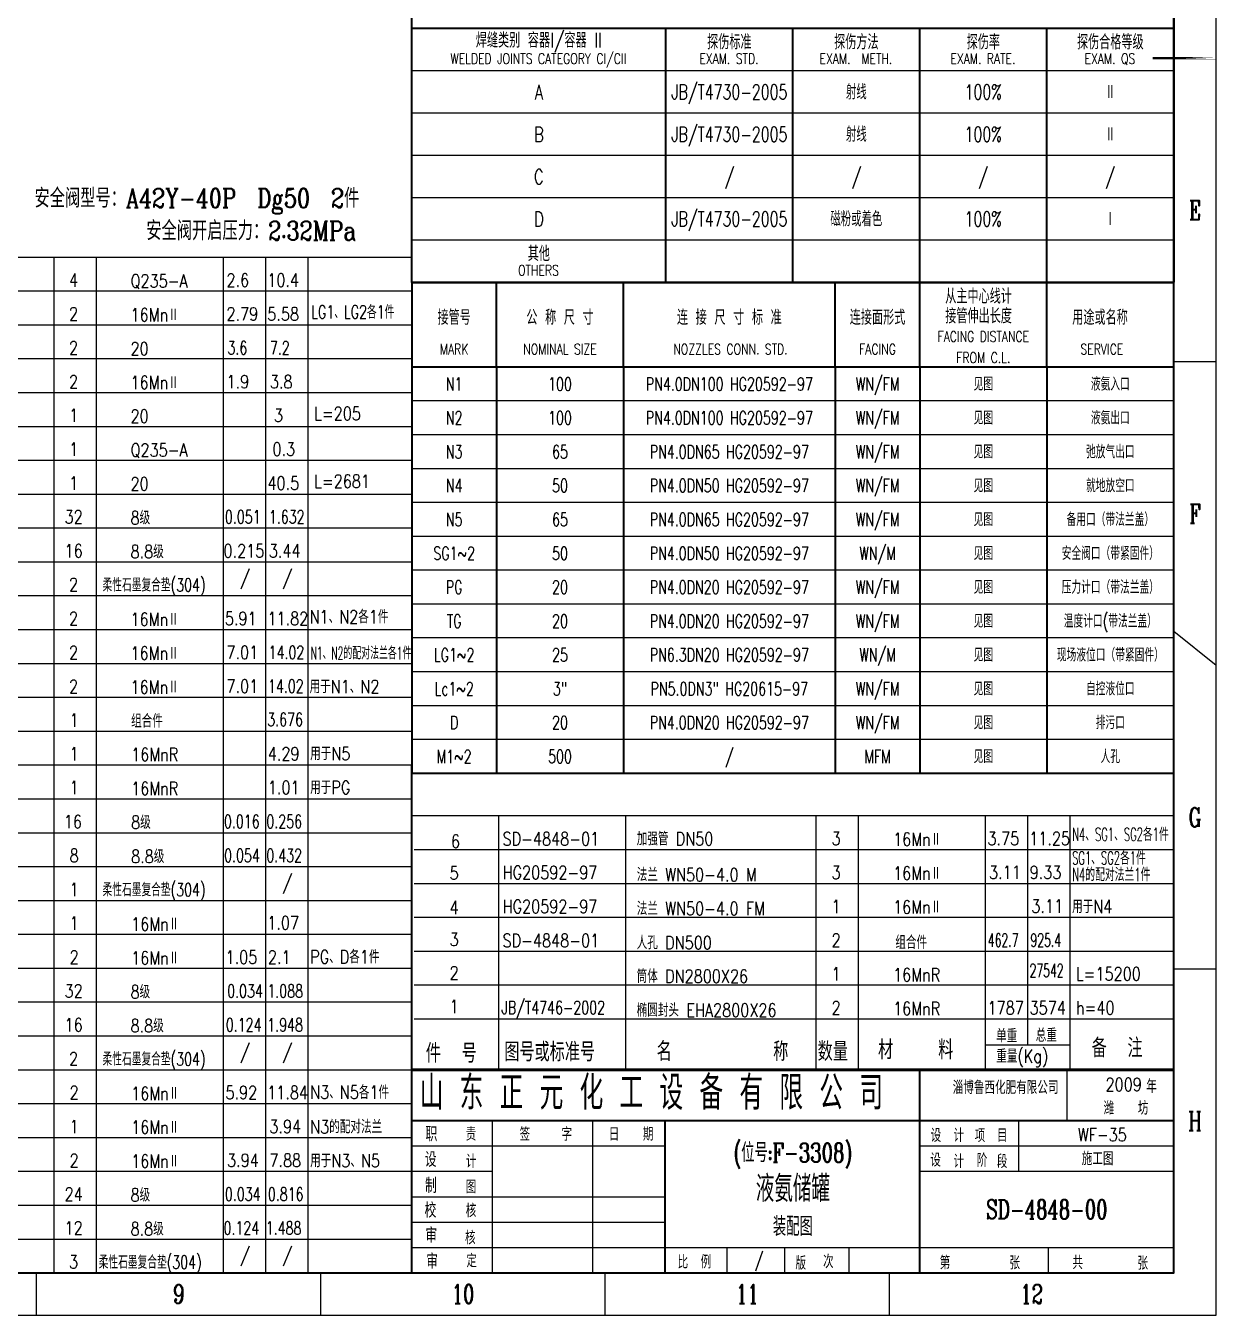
# Model space of a CAD drawing. Header units: millimetres. Extents: x 0 to 841, y 645 to 1239.
# Drawn here: x 559.8 to 841.2, y 645 to 949.6 of the extents above; entities that cross this region are included whole.
import ezdxf
from ezdxf.enums import TextEntityAlignment as Align

# ---------------------------------------------------------------- set-up
doc = ezdxf.new("R2010")
doc.units = ezdxf.units.MM
doc.header["$LTSCALE"] = 10
for name, color, linetype in [('DIM', 4, 'Continuous'), ('THN', 2, 'Continuous'), ('TK', 3, 'Continuous'), ('TXT', 4, 'Continuous'), ('TXT_E', 7, 'Continuous')]:
    doc.layers.add(name, color=color, linetype=linetype)
doc.layers.add('THK', color=7, linetype='Continuous', lineweight=40)
doc.styles.add('HZFS', font='complex.shx', dxfattribs={"width": 0.7, "bigfont": 'HZTXTC.SHX'})
doc.styles.add('HZTXT', font='simplex.shx', dxfattribs={"width": 0.7, "height": 0.15, "bigfont": 'hztxtc.shx'})
doc.styles.get("Standard").update_dxf_attribs({"font": 'complex.shx', "width": 0.7, "bigfont": 'HZTXTC.SHX'})

# ---------------------------------------------------------------- blocks, each defined once
blk = doc.blocks.new('jgbhead')
at = {"layer": 'THK'}
for p, q in [((-180, 0), (0, 0)), ((-180, 0), (-180, -20)), ((-160, -20), (-160, 0)), ((-130, -20), (-130, 0)), ((-80, -20), (-80, 0)), ((-60, -20), (-60, 0)), ((-30, -20), (-30, 0)), ((0, -20), (0, 0)), ((0, -20), (-180, -20))]:
    blk.add_line(p, q, dxfattribs=at)
at = {"layer": 'TXT', "width": 0.75}
for s, p in [('从主中心线计', (-54, -5.01)), ('接管伸出长度', (-54, -9.68)), ('用途或名称', (-24, -10.01))]:
    blk.add_text(s, height=3.5, dxfattribs=at).set_placement(p)
for s, p in [('接管号', (-170, -10.01)), ('公 称 尺 寸', (-145, -10.01)), ('连 接 尺 寸 标 准', (-105, -10.01)), ('连接面形式', (-70, -10.01))]:
    blk.add_text(s, height=3.5, dxfattribs=at).set_placement(p, align=Align.CENTER)
at = {"layer": 'TXT_E', "width": 0.75}
for s, p in [('FACING DISTANCE', (-45, -14.01)), ('MARK', (-170, -17.01)), ('NOMINAL SIZE', (-145, -17.01)), ('FACING', (-70, -17.01)), ('SERVICE', (-17, -17.01)), ('FROM C.L.', (-45, -19.01))]:
    blk.add_text(s, height=2.5, dxfattribs=at).set_placement(p, align=Align.CENTER)
blk.add_text('NOZZLES CONN. STD.', height=2.5, dxfattribs=at).set_placement((-118.22, -17.01))

msp = doc.modelspace()

# ---------------------------------------------------------------- linework, layer by layer
for p, q in [((471.38073, 894.98478), (651, 894.98478)), ((566.5201, 654.98478), (566.5201, 894.98478)), ((576.5201, 654.98478), (576.5201, 894.98478)), ((471.38073, 886.98478), (651, 886.98478)), ((471.38073, 878.98478), (651, 878.98478)), ((471.38073, 870.98478), (651, 870.98478)), ((471.38073, 862.98478), (651, 862.98478)), ((471.38073, 854.98478), (651, 854.98478)), ((471.38073, 846.98478), (651, 846.98478)), ((471.38073, 838.98478), (651, 838.98478)), ((471.38073, 830.98478), (651, 830.98478)), ((471.5201, 822.98478), (651, 822.98478)), ((471.38073, 814.98478), (651, 814.98478)), ((471.5201, 806.98478), (651, 806.98478)), ((471.38073, 798.98478), (651, 798.98478)), ((471.38073, 790.98478), (651, 790.98478)), ((471.38073, 782.98478), (651, 782.98478)), ((471.38073, 774.98478), (651, 774.98478)), ((471.38073, 766.98478), (651, 766.98478)), ((651, 763.01833), (831, 763.01833)), ((671.5201, 702.98478), (671.5201, 763.01833)), ((701.5201, 702.98478), (701.5201, 763.01833)), ((746.5201, 702.98478), (746.5201, 763.01833)), ((756.5201, 702.98478), (756.5201, 763.01833)), ((471.38073, 758.98478), (651, 758.98478)), ((651.5201, 755.01833), (831, 755.01833)), ((471.38073, 750.98478), (651, 750.98478)), ((651.5201, 747.01833), (831, 747.01833)), ((471.38073, 742.98478), (651, 742.98478)), ((651.5201, 739.01833), (831, 739.01833)), ((471.38073, 734.98478), (651, 734.98478)), ((651.5201, 731.01833), (831, 731.01833)), ((471.38073, 726.98478), (651, 726.98478)), ((651.5201, 723.01833), (831, 723.01833)), ((471.38073, 718.98478), (651, 718.98478)), ((471.38073, 710.98478), (651, 710.98478)), ((471.38073, 702.98478), (651, 702.98478)), ((471.5201, 694.98478), (651, 694.98478)), ((471.5201, 686.98478), (651, 686.98478)), ((471.5201, 678.98478), (651, 678.98478)), ((471.5201, 670.98478), (651, 670.98478)), ((471.5201, 662.98478), (651, 662.98478)), ((471.5201, 654.98478), (651, 654.98478))]:
    msp.add_line(p, q)
at = {"color": 7, "linetype": 'Continuous'}
for p, q in [((606.5201, 654.98478), (606.5201, 894.98478)), ((616.5201, 654.98478), (616.5201, 894.98478)), ((626.5201, 654.98478), (626.5201, 894.98478)), ((786.5201, 702.98478), (786.5201, 763.01833)), ((796.5201, 708.83381), (796.5201, 763.01833)), ((806.5201, 702.98478), (806.5201, 763.01833)), ((651.5201, 715.01833), (831, 715.01833)), ((786.35571, 708.83381), (806.54324, 708.83381))]:
    msp.add_line(p, q, dxfattribs=at)
at = {"color": 4, "linetype": 'Continuous', "const_width": 0.7}
msp.add_lwpolyline([(651, 702.98478), (831, 702.98478)], dxfattribs=at)
at = {"const_width": 0.6}
msp.add_lwpolyline([(651.38073, 702.98478), (831, 702.98478)], dxfattribs=at)
at = {"layer": 'THK'}
for p, q in [((651, 888.98466), (651, 1228.98478)), ((651, 888.98466), (651, 1228.98478)), ((651, 888.98466), (651, 1228.98478)), ((651, 888.98466), (651, 1228.98478)), ((831.0001, 948.98466), (651, 948.98466)), ((831.0001, 948.98466), (651, 948.98466)), ((711, 888.98466), (711, 948.98466)), ((711, 888.98466), (711, 948.98466)), ((711, 888.98466), (711, 948.98466)), ((711, 888.98466), (711, 948.98466)), ((741, 888.98466), (741, 948.98466)), ((741, 888.98466), (741, 948.98466)), ((741, 888.98466), (741, 948.98466)), ((741, 888.98466), (741, 948.98466)), ((771, 888.98466), (771, 948.98466)), ((771, 888.98466), (771, 948.98466)), ((771, 888.98466), (771, 948.98466)), ((771, 888.98466), (771, 948.98466)), ((801, 888.98466), (801, 948.98466)), ((801, 888.98466), (801, 948.98466)), ((801, 888.98466), (801, 948.98466)), ((801, 888.98466), (801, 948.98466)), ((831.0001, 888.98466), (651, 888.98466)), ((831.0001, 888.98466), (651, 888.98466)), ((831.0001, 888.98466), (651, 888.98466)), ((831.0001, 888.98466), (651, 888.98466)), ((651, 702.98478), (651, 774.98478)), ((651, 702.98478), (831, 702.98478)), ((651, 654.98478), (651, 702.98478)), ((771, 654.98478), (771, 702.98478)), ((831, 654.98478), (831, 702.98478)), ((651, 690.98478), (831, 690.98478)), ((710.87914, 654.98478), (710.87914, 690.98478)), ((651, 654.98478), (831, 654.98478))]:
    msp.add_line(p, q, dxfattribs=at)
at = {"layer": 'THK', "color": 7, "linetype": 'Continuous'}
for p, q in [((651.0001, 868.98466), (651.0001, 860.98466)), ((671.0001, 868.98466, 2415.00691), (671.0001, 860.98466, 2415.00691)), ((701.0001, 868.98466, 2415.00691), (701.0001, 860.98466, 2415.00691)), ((751.0001, 868.98466, 2415.00691), (751.0001, 860.98466, 2415.00691)), ((771.0001, 868.98466, 2415.00691), (771.0001, 860.98466, 2415.00691)), ((801.0001, 868.98466, 2415.00691), (801.0001, 860.98466, 2415.00691)), ((831.0001, 860.98466), (831.0001, 868.98466)), ((651.0001, 860.98466), (651.0001, 852.98466)), ((671.0001, 860.98466, 2415.00691), (671.0001, 852.98466, 2415.00691)), ((701.0001, 860.98466, 2415.00691), (701.0001, 852.98466, 2415.00691)), ((751.0001, 860.98466, 2415.00691), (751.0001, 852.98466, 2415.00691)), ((771.0001, 860.98466, 2415.00691), (771.0001, 852.98466, 2415.00691)), ((801.0001, 860.98466, 2415.00691), (801.0001, 852.98466, 2415.00691)), ((831.0001, 852.98466), (831.0001, 860.98466)), ((651.0001, 852.98466), (651.0001, 844.98466)), ((671.0001, 852.98466, 2415.00691), (671.0001, 844.98466, 2415.00691)), ((701.0001, 852.98466, 2415.00691), (701.0001, 844.98466, 2415.00691)), ((751.0001, 852.98466, 2415.00691), (751.0001, 844.98466, 2415.00691)), ((771.0001, 852.98466, 2415.00691), (771.0001, 844.98466, 2415.00691)), ((801.0001, 852.98466, 2415.00691), (801.0001, 844.98466, 2415.00691)), ((831.0001, 844.98466), (831.0001, 852.98466)), ((651.0001, 844.98466), (651.0001, 836.98466)), ((671.0001, 844.98466, 2415.00691), (671.0001, 836.98466, 2415.00691)), ((701.0001, 844.98466, 2415.00691), (701.0001, 836.98466, 2415.00691)), ((751.0001, 844.98466, 2415.00691), (751.0001, 836.98466, 2415.00691)), ((771.0001, 844.98466, 2415.00691), (771.0001, 836.98466, 2415.00691)), ((801.0001, 844.98466, 2415.00691), (801.0001, 836.98466, 2415.00691)), ((831.0001, 836.98466), (831.0001, 844.98466)), ((651.0001, 836.98466), (651.0001, 828.98466)), ((671.0001, 836.98466, 2415.00691), (671.0001, 828.98466, 2415.00691)), ((701.0001, 836.98466, 2415.00691), (701.0001, 828.98466, 2415.00691)), ((751.0001, 836.98466, 2415.00691), (751.0001, 828.98466, 2415.00691)), ((771.0001, 836.98466, 2415.00691), (771.0001, 828.98466, 2415.00691)), ((801.0001, 836.98466, 2415.00691), (801.0001, 828.98466, 2415.00691)), ((831.0001, 828.98466), (831.0001, 836.98466)), ((651.0001, 828.98466), (651.0001, 820.98466)), ((671.0001, 828.98466, 2415.00691), (671.0001, 820.98466, 2415.00691)), ((701.0001, 828.98466, 2415.00691), (701.0001, 820.98466, 2415.00691)), ((751.0001, 828.98466, 2415.00691), (751.0001, 820.98466, 2415.00691)), ((771.0001, 828.98466, 2415.00691), (771.0001, 820.98466, 2415.00691)), ((801.0001, 828.98466, 2415.00691), (801.0001, 820.98466, 2415.00691)), ((831.0001, 820.98466), (831.0001, 828.98466)), ((651.0001, 820.98466), (651.0001, 812.98466)), ((651.0001, 820.98466), (651.0001, 820.98466)), ((671.0001, 820.98466, 2415.00691), (671.0001, 812.98466, 2415.00691)), ((671.0001, 820.98466, 2415.00691), (671.0001, 820.98466, 2415.00691)), ((701.0001, 820.98466, 2415.00691), (701.0001, 812.98466, 2415.00691)), ((701.0001, 820.98466, 2415.00691), (701.0001, 820.98466, 2415.00691)), ((751.0001, 820.98466, 2415.00691), (751.0001, 812.98466, 2415.00691)), ((751.0001, 820.98466, 2415.00691), (751.0001, 820.98466, 2415.00691)), ((771.0001, 820.98466, 2415.00691), (771.0001, 812.98466, 2415.00691)), ((771.0001, 820.98466, 2415.00691), (771.0001, 820.98466, 2415.00691)), ((801.0001, 820.98466, 2415.00691), (801.0001, 812.98466, 2415.00691)), ((801.0001, 820.98466, 2415.00691), (801.0001, 820.98466, 2415.00691)), ((831.0001, 812.98466), (831.0001, 820.98466)), ((831.0001, 820.98466), (831.0001, 820.98466)), ((651.0001, 812.98466), (651.0001, 804.98466)), ((671.0001, 812.98466, 2415.00691), (671.0001, 804.98466, 2415.00691)), ((701.0001, 812.98466, 2415.00691), (701.0001, 804.98466, 2415.00691)), ((751.0001, 812.98466, 2415.00691), (751.0001, 804.98466, 2415.00691)), ((771.0001, 812.98466, 2415.00691), (771.0001, 804.98466, 2415.00691)), ((801.0001, 812.98466, 2415.00691), (801.0001, 804.98466, 2415.00691)), ((831.0001, 804.98466), (831.0001, 812.98466)), ((651.0001, 804.98466), (651.0001, 796.98466)), ((671.0001, 804.98466, 2415.00691), (671.0001, 796.98466, 2415.00691)), ((701.0001, 804.98466, 2415.00691), (701.0001, 796.98466, 2415.00691)), ((751.0001, 804.98466, 2415.00691), (751.0001, 796.98466, 2415.00691)), ((771.0001, 804.98466, 2415.00691), (771.0001, 796.98466, 2415.00691)), ((801.0001, 804.98466, 2415.00691), (801.0001, 796.98466, 2415.00691)), ((831.0001, 796.98466), (831.0001, 804.98466)), ((651.0001, 796.98466), (651.0001, 788.98466)), ((671.0001, 796.98466, 2415.00691), (671.0001, 788.98466, 2415.00691)), ((701.0001, 796.98466, 2415.00691), (701.0001, 788.98466, 2415.00691)), ((751.0001, 796.98466, 2415.00691), (751.0001, 788.98466, 2415.00691)), ((771.0001, 796.98466, 2415.00691), (771.0001, 788.98466, 2415.00691)), ((801.0001, 796.98466, 2415.00691), (801.0001, 788.98466, 2415.00691)), ((831.0001, 788.98466), (831.0001, 796.98466)), ((651.0001, 788.98466), (651.0001, 780.98466)), ((671.0001, 788.98466, 2415.00691), (671.0001, 780.98466, 2415.00691)), ((701.0001, 788.98466, 2415.00691), (701.0001, 780.98466, 2415.00691)), ((751.0001, 788.98466, 2415.00691), (751.0001, 780.98466, 2415.00691)), ((771.0001, 788.98466, 2415.00691), (771.0001, 780.98466, 2415.00691)), ((801.0001, 788.98466, 2415.00691), (801.0001, 780.98466, 2415.00691)), ((831.0001, 780.98466), (831.0001, 788.98466)), ((651.0001, 780.98466), (651.0001, 772.98466)), ((671.0001, 780.98466, 2415.00691), (671.0001, 772.98466, 2415.00691)), ((701.0001, 780.98466, 2415.00691), (701.0001, 772.98466, 2415.00691)), ((751.0001, 780.98466, 2415.00691), (751.0001, 772.98466, 2415.00691)), ((771.0001, 780.98466, 2415.00691), (771.0001, 772.98466, 2415.00691)), ((801.0001, 780.98466, 2415.00691), (801.0001, 772.98466, 2415.00691)), ((831.0001, 772.98466), (831.0001, 780.98466)), ((831.0001, 772.98466), (651.0001, 772.98466)), ((831.0001, 764.98466), (831.0001, 772.98466))]:
    msp.add_line(p, q, dxfattribs=at)
at = {"layer": 'THK'}
msp.add_lwpolyline([(25, 654.98478), (831, 654.98478), (831, 1228.98478), (25, 1228.98478)], close=True, dxfattribs=at)
at = {"layer": 'THN'}
for p, q in [((831.0001, 938.98466), (651, 938.98466)), ((831.0001, 938.98466), (651, 938.98466)), ((831.0001, 928.98466), (651, 928.98466)), ((831.0001, 928.98466), (651, 928.98466)), ((831.0001, 918.98466), (651, 918.98466)), ((831.0001, 918.98466), (651, 918.98466)), ((831.0001, 918.98466), (651, 918.98466)), ((831.0001, 918.98466), (651, 918.98466)), ((831.0001, 908.98466), (651, 908.98466)), ((831.0001, 908.98466), (651, 908.98466)), ((831.0001, 908.98466), (651, 908.98466)), ((831.0001, 908.98466), (651, 908.98466)), ((831.0001, 898.98466), (651, 898.98466)), ((831.0001, 898.98466), (651, 898.98466)), ((831.0001, 898.98466), (651, 898.98466)), ((831.0001, 898.98466), (651, 898.98466)), ((841, 870.23478), (831, 870.23478)), ((841, 798.48478), (831, 806.48478)), ((841, 726.73478), (831, 726.73478)), ((670.01449, 655.06449), (670.01449, 690.98478)), ((693.72163, 654.98478), (693.72163, 690.98478)), ((794.36095, 678.98478), (794.36095, 690.98478)), ((651, 684.98478), (710.87914, 684.98478)), ((771, 684.98478), (831, 684.98478)), ((651, 678.98478), (670.01449, 678.98478)), ((771.19777, 678.98478), (831, 678.98478)), ((651, 672.98478), (710.87914, 672.98478)), ((651, 666.98478), (710.87914, 666.98478)), ((651, 660.98478), (831, 660.98478)), ((725.5018, 654.98478), (725.5018, 660.98478)), ((739.09912, 654.98478), (739.09912, 660.98478)), ((754.32514, 654.98478), (754.32514, 660.98478)), ((801.37615, 654.98478), (801.37615, 660.98478)), ((562.33333, 644.98478), (562.33333, 654.98478)), ((629.5, 644.98478), (629.5, 654.98478)), ((696.66667, 644.98478), (696.66667, 654.98478)), ((763.83333, 644.98478), (763.83333, 654.98478))]:
    msp.add_line(p, q, dxfattribs=at)
at = {"layer": 'THN', "color": 7, "linetype": 'Continuous'}
for p, q in [((831.0001, 860.98466), (651.0001, 860.98466)), ((831.0001, 852.98466), (651.0001, 852.98466)), ((831.0001, 844.98466), (651.0001, 844.98466)), ((831.0001, 836.98466), (651.0001, 836.98466)), ((831.0001, 828.98466), (651.0001, 828.98466)), ((831.0001, 820.98466), (651.0001, 820.98466)), ((831.0001, 820.98466), (651.0001, 820.98466)), ((831.0001, 812.98466), (651.0001, 812.98466)), ((831.0001, 804.98466), (651.0001, 804.98466)), ((831.0001, 796.98466), (651.0001, 796.98466)), ((831.0001, 788.98466), (651.0001, 788.98466)), ((831.0001, 780.98466), (651.0001, 780.98466)), ((831.0001, 772.98466), (651.0001, 772.98466))]:
    msp.add_line(p, q, dxfattribs=at)
at = {"layer": 'THN', "linetype": 'Continuous'}
msp.add_line((805.69021, 702.98478), (805.69021, 690.98478), dxfattribs=at)
at = {"layer": 'THN'}
msp.add_lwpolyline([(0, 644.98478), (841, 644.98478), (841, 1238.98478), (0, 1238.98478)], close=True, dxfattribs=at)
at = {"layer": 'THN', "const_width": 0.5}
msp.add_lwpolyline([(841, 941.98478), (826, 941.98478)], close=True, dxfattribs=at)
at = {"layer": 'TK', "const_width": 0.5}
msp.add_lwpolyline([(831, 888.98466), (831, 1228.98478)], dxfattribs=at)
msp.add_lwpolyline([(831, 888.98466), (831, 1228.98478)], dxfattribs=at)

# ---------------------------------------------------------------- block references
at = {"layer": 'THK', "color": 7, "linetype": 'Continuous'}
msp.add_blockref('jgbhead', (831.0001, 888.98466), dxfattribs=at)

# ---------------------------------------------------------------- texts
at = {"layer": 'DIM', "insert": (652.85594, 701.52897), "char_height": 8, "width": 115.2913076, "attachment_point": 1, "style": 'HZFS'}
msp.add_mtext('山 东 正 元 化 工 设 备 有 限 公 司', dxfattribs=at)
at = {"layer": 'TXT', "width": 0.75}
for s, p in [('焊缝类别 容器I/容器 II', (681, 945.96005)), ('探伤标准', (726.00005, 945.96005)), ('探伤方法', (756.00005, 945.96005)), ('探伤率', (786.00005, 945.96005)), ('探伤合格等级', (816.00005, 945.96005)), ('A', (681, 933.96005)), ('B', (681, 923.96005)), ('B', (681, 923.96005)), ('C', (681, 913.96005)), ('C', (681, 913.96005)), ('D', (681, 903.96005)), ('D', (681, 903.96005)), ('其他', (681, 895.96005)), ('其他', (681, 895.96005))]:
    msp.add_text(s, height=3.5, dxfattribs=at).set_placement(p, align=Align.MIDDLE)
for s, height, p in [('WELDED JOINTS CATEGORY CI/CII', 2.5000014, (680.90568, 940.60408)), ('EXAM. STD.', 2.500001, (725.90573, 940.60408)), ('EXAM.  METH.', 2.5000014, (755.90573, 940.60408)), ('EXAM. RATE.', 2.5000014, (785.90573, 940.60408)), ('EXAM. QS', 2.500001, (815.90573, 940.60408)), ('OTHERS', 2.500001, (680.90568, 890.60408)), ('OTHERS', 2.500001, (680.90568, 890.60408))]:
    msp.add_text(s, height=height, dxfattribs=at).set_placement(p, align=Align.CENTER)
at = {"layer": 'TXT', "style": 'HZFS', "width": 0.7}
for s, height, p in [('JB/T4730-2005', 3.499965, (726.00105, 933.98783)), ('射线', 3.499965, (756.00075, 933.98783)), ('100%', 3.499965, (786.0007, 933.98783)), ('Ⅱ', 3.49996, (816.00015, 933.98783)), ('JB/T4730-2005', 3.499965, (726.00105, 923.98783)), ('射线', 3.499965, (756.00075, 923.98783)), ('100%', 3.499965, (786.0007, 923.98783)), ('Ⅱ', 3.49996, (816.00015, 923.98783)), ('/', 3.49996, (726.00105, 913.98793)), ('/', 3.49996, (756.00075, 913.98793)), ('/', 3.49996, (786.00045, 913.98793)), ('/', 3.49996, (816.00015, 913.98793)), ('JB/T4730-2005', 3.499965, (726.00105, 903.98803)), ('磁粉或着色', 3.499965, (756.00075, 903.98803)), ('100%', 3.499965, (786.00045, 903.98803)), ('Ⅰ', 3.49996, (816.00015, 903.98803)), ('N1', 3.125, (661.0001, 864.98466)), ('100', 3.125, (686.0001, 864.98466)), ('PN4.0DN100 HG20592-97', 3.125, (726.0001, 864.98466)), ('WN/FM', 3.125, (761.0001, 864.98466)), ('见图', 3.125, (786.0001, 864.98466)), ('液氨入口', 3.125, (816.0001, 864.98466)), ('WN/FM', 3.125, (761.0001, 856.98466)), ('N2', 3.125, (661.0001, 856.98466)), ('100', 3.125, (686.0001, 856.98466)), ('PN4.0DN100 HG20592-97', 3.125, (726.0001, 856.98466)), ('见图', 3.125, (786.0001, 856.98466)), ('液氨出口', 3.125, (816.0001, 856.98466)), ('N3', 3.125, (661.0001, 848.98466)), ('65', 3.125, (686.0001, 848.98466)), ('PN4.0DN65 HG20592-97', 3.125, (726.0001, 848.98466)), ('WN/FM', 3.125, (761.0001, 848.98466)), ('见图', 3.125, (786.0001, 848.98466)), ('弛放气出口', 3.125, (816.0001, 848.98466)), ('N4', 3.125, (661.0001, 840.98466)), ('50', 3.125, (686.0001, 840.98466)), ('PN4.0DN50 HG20592-97', 3.125, (726.0001, 840.98466)), ('WN/FM', 3.125, (761.0001, 840.98466)), ('见图', 3.125, (786.0001, 840.98466)), ('就地放空口', 3.125, (816.0001, 840.98466)), ('WN/FM', 3.125, (761.0001, 832.98466)), ('见图', 3.125, (786.0001, 832.98466)), ('备用口（带法兰盖）', 3.125, (816.0001, 832.98466)), ('N5', 3.125, (661.0001, 832.98466)), ('65', 3.125, (686.0001, 832.98466)), ('PN4.0DN65 HG20592-97', 3.125, (726.0001, 832.98466)), ('SG1~2', 3.125, (661.0001, 824.98466)), ('50', 3.125, (686.0001, 824.98466)), ('PN4.0DN50 HG20592-97', 3.125, (726.0001, 824.98466)), ('WN/M', 3.125, (761.0001, 824.98466)), ('见图', 3.125, (786.0001, 824.98466)), ('安全阀口（带紧固件）', 3.125, (816.0001, 824.98466)), ('PG', 3.125, (661.0001, 816.98466)), ('20', 3.125, (686.0001, 816.98466)), ('PN4.0DN20 HG20592-97', 3.125, (726.0001, 816.98466)), ('WN/FM', 3.125, (761.0001, 816.98466)), ('见图', 3.125, (786.0001, 816.98466)), ('压力计口（带法兰盖）', 3.125, (816.0001, 816.98466)), ('TG', 3.125, (661.0001, 808.98466)), ('20', 3.125, (686.0001, 808.98466)), ('PN4.0DN20 HG20592-97', 3.125, (726.0001, 808.98466)), ('WN/FM', 3.125, (761.0001, 808.98466)), ('见图', 3.125, (786.0001, 808.98466)), ('温度计口(带法兰盖）', 3.125, (816.0001, 808.98466)), ('LG1~2', 3.125, (661.0001, 800.98466)), ('25', 3.125, (686.0001, 800.98466)), ('PN6.3DN20 HG20592-97', 3.125, (726.0001, 800.98466)), ('WN/M', 3.125, (761.0001, 800.98466)), ('见图', 3.125, (786.0001, 800.98466)), ('见图', 3.125, (786.0001, 800.98466)), ('现场液位口（带紧固件）', 3.125, (816.0001, 800.98466)), ('WN/FM', 3.125, (761.0001, 792.98466)), ('Lc1~2', 3.125, (661.0001, 792.98466)), ('3"', 3.125, (686.0001, 792.98466)), ('PN5.0DN3" HG20615-97', 3.125, (726.0001, 792.98466)), ('见图', 3.125, (786.0001, 792.98466)), ('自控液位口', 3.125, (816.0001, 792.98466)), ('D', 3.125, (661.0001, 784.98466)), ('20', 3.125, (686.0001, 784.98466)), ('PN4.0DN20 HG20592-97', 3.125, (726.0001, 784.98466)), ('WN/FM', 3.125, (761.0001, 784.98466)), ('见图', 3.125, (786.0001, 784.98466)), ('排污口', 3.125, (816.0001, 784.98466)), ('M1~2', 3.125, (661.0001, 776.98466)), ('500', 3.125, (686.0001, 776.98466)), ('/', 3.125, (726.0001, 776.98466)), ('MFM', 3.125, (761.0001, 776.98466)), ('见图', 3.125, (786.0001, 776.98466)), ('人孔', 3.125, (816.0001, 776.98466))]:
    msp.add_text(s, height=height, dxfattribs=at).set_placement(p, align=Align.MIDDLE_CENTER)
at = {"layer": 'TXT', "linetype": 'Continuous'}
for s, height, style, width, p in [('安全阀型号：A42Y-40P  Dg50  2件 ', 4.5, 'HZFS', 0.8, (561.84765, 906.65997)), ('  安全阀开启压力：2.32MPa', 4.5, 'HZFS', 0.8, (583.32657, 898.96659)), ('4', 3.125, 'HZFS', 0.8, (570.01697, 887.9718)), ('Q235-A', 3.125, 'HZFS', 0.8, (584.54296, 887.77546)), ('2.6', 3.125, 'HZFS', 0.8, (607.2051, 887.9718)), ('10.4', 3.125, 'HZFS', 0.8, (616.84914, 887.9718)), ('LG1、LG2各1件', 3.125, 'HZFS', 0.7, (627.22967, 880.44552)), ('2', 3.125, 'HZFS', 0.8, (570.01697, 879.9718)), ('16MnⅡ', 3.125, 'HZFS', 0.8, (584.54296, 879.77546)), ('2.79', 3.125, 'HZFS', 0.8, (607.2051, 879.9718)), ('5.58', 3.125, 'HZFS', 0.8, (616.84914, 879.9718)), ('2', 3.125, 'HZFS', 0.8, (570.01697, 871.9718)), ('20', 3.125, 'HZFS', 0.8, (584.54296, 871.77546)), ('3.6', 3.125, 'HZFS', 0.7, (607.4395, 871.9718)), ('7.2', 3.125, 'HZFS', 0.7, (617.46383, 871.9718)), ('2', 3.125, 'HZFS', 0.8, (570.01697, 863.9718)), ('16MnⅡ', 3.125, 'HZFS', 0.8, (584.54296, 863.77546)), ('1.9', 3.125, 'HZFS', 0.8, (607.21445, 863.9718)), ('3.8', 3.125, 'HZFS', 0.8, (617.46385, 863.9718)), ('1', 3.125, 'HZFS', 0.8, (570.01697, 856.02373)), ('3', 3.125, 'HZFS', 0.8, (618.42572, 856.02373)), ('L=205', 3.125, 'HZFS', 0.8, (627.92604, 856.44552)), ('20', 3.125, 'HZFS', 0.8, (584.54296, 855.8274)), ('1', 3.125, 'HZFS', 0.8, (570.01697, 848.02373)), ('Q235-A', 3.125, 'HZFS', 0.8, (584.54296, 847.8274)), ('0.3', 3.125, 'HZFS', 0.8, (618.07046, 848.02373)), ('1', 3.125, 'HZFS', 0.8, (570.01697, 840.02373)), ('20', 3.125, 'HZFS', 0.8, (584.54296, 839.8274)), ('40.5', 3.125, 'HZFS', 0.8, (616.88614, 840.02373)), ('L=2681', 3.125, 'HZFS', 0.8, (627.92604, 840.44552)), ('32', 3.125, 'HZFS', 0.8, (568.96871, 832.02373)), ('8级', 3.125, 'HZFS', 0.8, (584.54296, 831.8274)), ('0.051', 3.125, 'HZFS', 0.7, (606.83013, 832.02373)), ('1.632', 3.125, 'HZFS', 0.7, (617.22181, 832.02373)), ('16', 3.125, 'HZFS', 0.8, (568.96871, 824.02373)), ('8.8级', 3.125, 'HZFS', 0.8, (584.54296, 823.8274)), ('0.215', 3.125, 'HZFS', 0.8, (606.5074, 824.02373)), ('3.44', 3.125, 'HZFS', 0.8, (617.2067, 824.02373)), ('柔性石墨复合垫(304)', 3.125, 'HZFS', 0.7, (577.93089, 815.95044)), ('/', 3.125, 'HZFS', 0.8, (610.41822, 817.58935, -651)), ('/', 3.125, 'HZFS', 0.8, (620.41822, 817.58935, -651)), ('2', 3.125, 'HZFS', 0.8, (570.01697, 816.02373)), ('2', 3.125, 'HZFS', 0.8, (570.01697, 808.02373)), ('16MnⅡ', 3.125, 'HZFS', 0.8, (584.54296, 807.8274)), ('5.91', 3.125, 'HZFS', 0.8, (606.83013, 808.02373)), ('11.82', 3.125, 'HZFS', 0.8, (616.88614, 808.02373)), ('N1、N2各1件', 3.125, 'HZFS', 0.8, (626.83964, 808.44552)), ('2', 3.125, 'HZFS', 0.8, (570.01697, 799.9718)), ('16MnⅡ', 3.125, 'HZFS', 0.8, (584.54296, 799.8274)), ('7.01', 3.125, 'HZFS', 0.8, (607.2051, 800.02373)), ('14.02', 3.125, 'HZFS', 0.7, (617.1567, 800.02373)), ('N1、N2的配对法兰各1件', 3, 'HZFS', 0.52, (627.10006, 799.93357)), ('7.01', 3.125, 'HZFS', 0.8, (607.2051, 792.02373)), ('14.02', 3.125, 'HZFS', 0.7, (617.00745, 792.02373)), ('用于N1、N2', 3.125, 'HZFS', 0.8, (626.83964, 791.93357)), ('2', 3.125, 'HZFS', 0.8, (570.01697, 791.9718)), ('16MnⅡ', 3.125, 'HZFS', 0.8, (584.54296, 791.8274)), ('1', 3.125, 'HZFS', 0.8, (570.15634, 784.02373)), ('组合件', 3.125, 'HZFS', 0.8, (584.68232, 783.8274)), ('3.676', 3.125, 'HZFS', 0.7, (616.84926, 784.14196)), ('1', 3.125, 'HZFS', 0.8, (570.15634, 776.07566)), ('16MnR', 3.125, 'HZFS', 0.8, (584.68232, 775.87933)), ('4.29', 3.125, 'HZFS', 0.8, (616.97324, 776.07566)), ('用于N5', 3.125, 'HZFS', 0.8, (626.979, 776.10063)), ('1', 3.125, 'HZFS', 0.8, (570.15634, 768.07566)), ('16MnR', 3.125, 'HZFS', 0.8, (584.68232, 767.87933)), ('1.01', 3.125, 'HZFS', 0.8, (616.97324, 768.07566)), ('用于PG', 3.125, 'HZFS', 0.8, (626.979, 768.10063)), ('16', 3.125, 'HZFS', 0.8, (568.79263, 760.02373)), ('8级', 3.125, 'HZFS', 0.8, (584.68232, 759.87933)), ('0.016', 3.125, 'HZFS', 0.7, (606.61296, 760.07566)), ('0.256', 3.125, 'HZFS', 0.7, (616.63923, 760.07566)), ('SD-4848-01', 3.125, 'HZFS', 0.8, (672.42701, 755.9952)), ('加强管 DN50', 3.125, 'HZFS', 0.8, (704.11714, 755.9793)), ('3', 3.125, 'HZFS', 0.8, (750.15634, 756.05729)), ('16MnⅡ', 3.125, 'HZFS', 0.8, (764.68232, 755.86095)), ('3.75', 3.125, 'HZFS', 0.8, (786.9695, 756.05729)), ('11.25', 3.125, 'HZFS', 0.8, (796.84218, 756.05729)), ('N4、SG1、SG2各1件', 3.125, 'HZFS', 0.55, (806.979, 757.02968)), ('6', 3.125, 'HZFS', 0.8, (660.25473, 755.39089)), ('8', 3.125, 'HZFS', 0.8, (570.15634, 752.02373)), ('8.8级', 3.125, 'HZFS', 0.8, (584.68232, 751.8274)), ('0.054', 3.125, 'HZFS', 0.7, (606.64677, 752.02373)), ('0.432', 3.125, 'HZFS', 0.7, (616.62412, 752.02373)), ('SG1、SG2各1件', 3.125, 'HZFS', 0.55, (806.979, 751.44277)), ('5', 3.125, 'HZFS', 0.8, (659.92552, 747.89728)), ('HG20592-97', 3.125, 'HZFS', 0.8, (672.42701, 747.9952)), ('法兰 WN50-4.0 M', 3.125, 'HZFS', 0.8, (704.11714, 747.49343)), ('3', 3.125, 'HZFS', 0.8, (750.15634, 748.00535)), ('16MnⅡ', 3.125, 'HZFS', 0.8, (764.68232, 747.86095)), ('3.11', 3.125, 'HZFS', 0.8, (787.34446, 748.05729)), ('9.33', 3.125, 'HZFS', 0.8, (796.9449, 748.05729)), ('N4的配对法兰1件', 3.125, 'HZFS', 0.55, (806.979, 747.52908)), ('1', 3.125, 'HZFS', 0.8, (570.15634, 744.02373)), ('柔性石墨复合垫(304)', 3.125, 'HZFS', 0.7, (577.93089, 743.95044)), ('/', 3.125, 'HZFS', 0.8, (620.41822, 745.58935, -651)), ('4', 3.125, 'HZFS', 0.8, (659.92552, 739.72463)), ('HG20592-97', 3.125, 'HZFS', 0.8, (672.42701, 739.9952)), ('法兰 WN50-4.0 FM', 3.125, 'HZFS', 0.8, (704.11714, 739.49343)), ('1', 3.125, 'HZFS', 0.8, (750.15634, 740.00535)), ('16MnⅡ', 3.125, 'HZFS', 0.8, (764.68232, 739.86095)), ('3.11', 3.125, 'HZFS', 0.8, (797.34446, 740.05729)), ('用于N4', 3.125, 'HZFS', 0.8, (806.979, 739.96712)), ('1', 3.125, 'HZFS', 0.8, (570.15634, 736.02373)), ('16MnⅡ', 3.125, 'HZFS', 0.8, (584.68232, 735.8274)), ('1.07', 3.125, 'HZFS', 0.8, (616.84926, 736.14196)), ('3', 3.125, 'HZFS', 0.8, (659.92552, 732.21936)), ('SD-4848-01', 3.125, 'HZFS', 0.8, (672.42701, 731.94327)), ('人孔 DN500', 3.125, 'HZFS', 0.8, (704.11714, 731.4415)), ('2', 3.125, 'HZFS', 0.8, (750.15634, 732.00535)), ('组合件', 3.125, 'HZFS', 0.8, (765.2132, 731.5164)), ('462.7', 3.125, 'HZFS', 0.6, (787.06546, 732.00535)), ('925.4', 3.125, 'HZFS', 0.6, (797.13175, 732.00535)), ('2', 3.125, 'HZFS', 0.8, (570.15634, 728.02373)), ('1.05', 3.125, 'HZFS', 0.8, (606.98851, 728.02373)), ('2.1', 3.125, 'HZFS', 0.8, (616.98851, 728.02373)), ('PG、D各1件', 3.125, 'HZFS', 0.8, (626.979, 728.10063)), ('16MnⅡ', 3.125, 'HZFS', 0.8, (584.68232, 727.8274)), ('2', 3.125, 'HZFS', 0.8, (659.92552, 724.27771)), ('筒体 DN2800X26', 3.125, 'HZFS', 0.8, (704.11714, 723.49343)), ('1', 3.125, 'HZFS', 0.8, (750.15634, 724.05729)), ('1', 3.125, 'HZFS', 0.8, (750.15634, 724.05729)), ('16MnR', 3.125, 'HZFS', 0.8, (764.68232, 723.86095)), ('27542', 3.125, 'HZFS', 0.6, (796.92685, 724.84289)), ('L=15200', 3.125, 'HZFS', 0.8, (807.87987, 724.05729)), ('32', 3.125, 'HZFS', 0.8, (568.96871, 720.02373)), ('8级', 3.125, 'HZFS', 0.8, (584.54296, 719.8274)), ('0.034', 3.125, 'HZFS', 0.7, (607.37159, 720.02373)), ('1.088', 3.125, 'HZFS', 0.7, (616.86084, 720.02373)), ('1', 3.125, 'HZFS', 0.8, (659.92552, 716.37601)), ('JB/T4746-2002', 3.125, 'HZFS', 0.7, (672.17557, 716.08837)), ('2', 3.125, 'HZFS', 0.8, (750.15634, 716.05729)), ('16MnR', 3.125, 'HZFS', 0.8, (764.68232, 715.86095)), ('1787', 3.125, 'HZFS', 0.8, (786.99244, 716.05729)), ('3574', 3.125, 'HZFS', 0.8, (796.92342, 716.05729)), ('h=40', 3.125, 'HZFS', 0.8, (807.87987, 716.05729)), ('椭圆封头 EHA2800X26', 3.125, 'HZFS', 0.8, (704.11714, 715.49343)), ('16', 3.125, 'HZFS', 0.8, (568.96871, 712.02373)), ('8.8级', 3.125, 'HZFS', 0.8, (584.54296, 711.8274)), ('0.124', 3.125, 'HZFS', 0.7, (607.04886, 712.02373)), ('1.948', 3.125, 'HZFS', 0.7, (616.84574, 712.02373)), ('单重', 3.125, 'HZFS', 0.8, (789.00833, 709.4377)), ('总重', 3.125, 'HZFS', 0.8, (798.38755, 709.56686)), ('图号或标准号', 4.464286, 'HZFS', 0.8, (672.85092, 704.95113)), ('名         称', 4.4642857, 'HZFS', 0.8, (708.84, 705.0512)), ('数量', 4.464286, 'HZFS', 0.8, (746.87187, 705.0512)), ('材    料', 4.464286, 'HZFS', 0.8, (761.1213, 705.47149)), ('备  注', 4.464286, 'HZFS', 0.8, (811.59012, 705.89178)), ('2', 3.125, 'HZFS', 0.8, (570.01697, 704.02373)), ('柔性石墨复合垫(304)', 3.125, 'HZFS', 0.7, (577.93089, 703.95044)), ('/', 3.125, 'HZFS', 0.8, (610.41822, 705.58935, -651)), ('/', 3.125, 'HZFS', 0.8, (620.41822, 705.58935, -651)), ('件  号', 4.464286, 'HZFS', 0.8, (654.29562, 704.63091)), ('重量(Kg)', 3.125, 'HZFS', 0.8, (789.05039, 704.61905)), ('淄博鲁西化肥有限公司', 3.125, 'HZTXT', 0.8, (778.75873, 697.22772)), ('2009', 3.125, 'HZTXT', 0.8, (814.87033, 697.92896)), ('年', 3.125, 'HZTXT', 0.8, (824.4922, 697.51154)), ('2', 3.125, 'HZFS', 0.8, (570.15634, 696.02373)), ('16MnⅡ', 3.125, 'HZFS', 0.8, (584.68232, 695.8274)), ('5.92', 3.125, 'HZFS', 0.8, (606.9695, 696.02373)), ('11.84', 3.125, 'HZFS', 0.8, (616.8232, 696.02373)), ('N3、N5各1件', 3.125, 'HZFS', 0.8, (626.979, 696.10063)), ('潍   坊   ', 3.125, 'HZTXT', 0.8, (814.42008, 692.34822)), ('1', 3.125, 'HZFS', 0.8, (570.15634, 687.9718)), ('16MnⅡ', 3.125, 'HZFS', 0.8, (584.68232, 687.8274)), ('3.94', 3.125, 'HZFS', 0.8, (617.34446, 688.02373)), ('N3的配对法兰', 3.125, 'HZFS', 0.8, (626.979, 687.93357)), ('职', 3.5, 'HZTXT', 0.8, (654.22489, 686.04204)), ('责', 3.125, 'HZTXT', 0.8, (663.70707, 686.22294)), ('签', 3.125, 'HZTXT', 0.8, (676.45552, 686.18681)), ('字', 3.125, 'HZTXT', 0.8, (686.33756, 686.18681)), ('日', 3.125, 'HZTXT', 0.8, (697.5291, 686.18681)), ('期', 3.125, 'HZTXT', 0.8, (705.57641, 686.22294)), ('设', 3.125, 'HZTXT', 0.8, (773.55249, 685.91271)), ('计', 3.125, 'HZTXT', 0.8, (778.94121, 685.92287)), ('项', 3.125, 'HZTXT', 0.8, (783.9629, 685.84808)), ('目', 3.125, 'HZTXT', 0.8, (789.19853, 685.91271)), ('WF-35', 3.125, 'HZTXT', 0.8, (808.32166, 686.06968)), ('2', 3.125, 'HZFS', 0.8, (570.15634, 679.9718)), ('16MnⅡ', 3.125, 'HZFS', 0.8, (584.68232, 679.8274)), ('3.94', 3.125, 'HZFS', 0.8, (607.34446, 680.02373)), ('7.88', 3.125, 'HZFS', 0.8, (617.34446, 680.02373)), ('用于N3、N5', 3.125, 'HZFS', 0.8, (626.979, 679.93357)), ('设', 3.5, 'HZTXT', 0.8, (654.03838, 680.0153)), ('计', 3.125, 'HZTXT', 0.8, (663.77711, 679.75678)), ('设', 3.125, 'HZTXT', 0.8, (773.48157, 680.08409)), ('计', 3.125, 'HZTXT', 0.8, (778.94121, 679.7908)), ('阶', 3.125, 'HZTXT', 0.8, (784.44944, 680.01945)), ('段', 3.125, 'HZTXT', 0.8, (789.19131, 679.76093)), ('制', 3.5, 'HZTXT', 0.8, (654.11203, 673.86352)), ('图', 3.125, 'HZTXT', 0.8, (663.72324, 673.75351)), ('24', 3.125, 'HZFS', 0.8, (568.96871, 672.02373)), ('8级', 3.125, 'HZFS', 0.8, (584.54296, 671.8274)), ('0.034', 3.125, 'HZFS', 0.7, (606.83013, 672.02373)), ('0.816', 3.125, 'HZFS', 0.7, (616.97318, 672.02373)), ('校', 3.5, 'HZTXT', 0.8, (653.98979, 668.01517)), ('核', 3.125, 'HZTXT', 0.8, (663.72852, 668.14443)), ('8.8级', 3.125, 'HZFS', 0.8, (584.54296, 663.8274)), ('12', 3.125, 'HZFS', 0.8, (568.96871, 664.02373)), ('0.124', 3.125, 'HZFS', 0.7, (606.5074, 664.02373)), ('1.488', 3.125, 'HZFS', 0.7, (616.48476, 664.02373)), ('审', 3.5, 'HZTXT', 0.8, (654.17572, 662.12191)), ('核', 3.125, 'HZTXT', 0.8, (663.56372, 661.72535)), ('/', 3.125, 'HZFS', 0.8, (610.41822, 657.58935, -651)), ('/', 3.125, 'HZFS', 0.8, (620.41822, 657.58935, -651)), ('3', 3.125, 'HZFS', 0.8, (570.01697, 656.02373)), ('柔性石墨复合垫(304)', 3.125, 'HZFS', 0.7, (577.01468, 655.95044)), ('定', 3.125, 'HZTXT', 0.8, (663.88698, 656.28451)), ('比', 3.125, 'HZTXT', 0.8, (713.7735, 655.99101)), ('例', 3.125, 'HZTXT', 0.8, (719.23559, 656.02093)), ('版', 3.125, 'HZTXT', 0.8, (741.61395, 655.74406)), ('次', 3.125, 'HZTXT', 0.8, (748.13971, 656.09165)), ('第', 3.125, 'HZTXT', 0.8, (775.69719, 655.83438)), ('张', 3.125, 'HZTXT', 0.8, (792.16156, 655.80588)), ('共', 3.125, 'HZTXT', 0.8, (807.04491, 655.8508)), ('张', 3.125, 'HZTXT', 0.8, (822.40279, 655.72153))]:
    msp.add_text(s, height=height, dxfattribs=dict(at, style=style, width=width)).set_placement(p)
at = {"layer": 'TXT', "width": 0.7}
for s, height, p in [('E', 4.46429, (836, 906.10978)), ('F', 4.46429, (836, 834.35978)), ('G', 4.46429, (836, 762.60978)), ('H', 4.46429, (836, 690.85978)), ('9', 4.46429, (595.91667, 649.98478)), ('10', 4.464286, (663.08333, 649.98478)), ('11', 4.464286, (730.25, 649.98478)), ('12', 4.464286, (797.41667, 649.98478))]:
    msp.add_text(s, height=height, dxfattribs=at).set_placement(p, align=Align.MIDDLE_CENTER)
at = {"layer": 'TXT', "color": 7, "linetype": 'Continuous', "style": 'HZFS', "width": 0.7}
for s, height, p in [('(位号:F-3308)', 4.5, (741, 683.39491)), ('液氨储罐', 6.25, (741, 674.87653)), ('SD-4848-00', 4.464286, (801, 669.98478)), ('装配图', 4.5, (741, 665.97382)), ('/', 3.125, (733, 657.98478))]:
    msp.add_text(s, height=height, dxfattribs=at).set_placement(p, align=Align.MIDDLE_CENTER)
at = {"layer": 'TXT', "linetype": 'Continuous', "style": 'HZTXT', "width": 0.8}
msp.add_text('施工图', height=3.125, dxfattribs=at).set_placement((813, 681.98478), align=Align.MIDDLE_CENTER)
msp.add_text('审', height=3.5, dxfattribs=at).set_placement((657.19094, 655.9504), align=Align.RIGHT)

doc.saveas('drawing.dxf')
